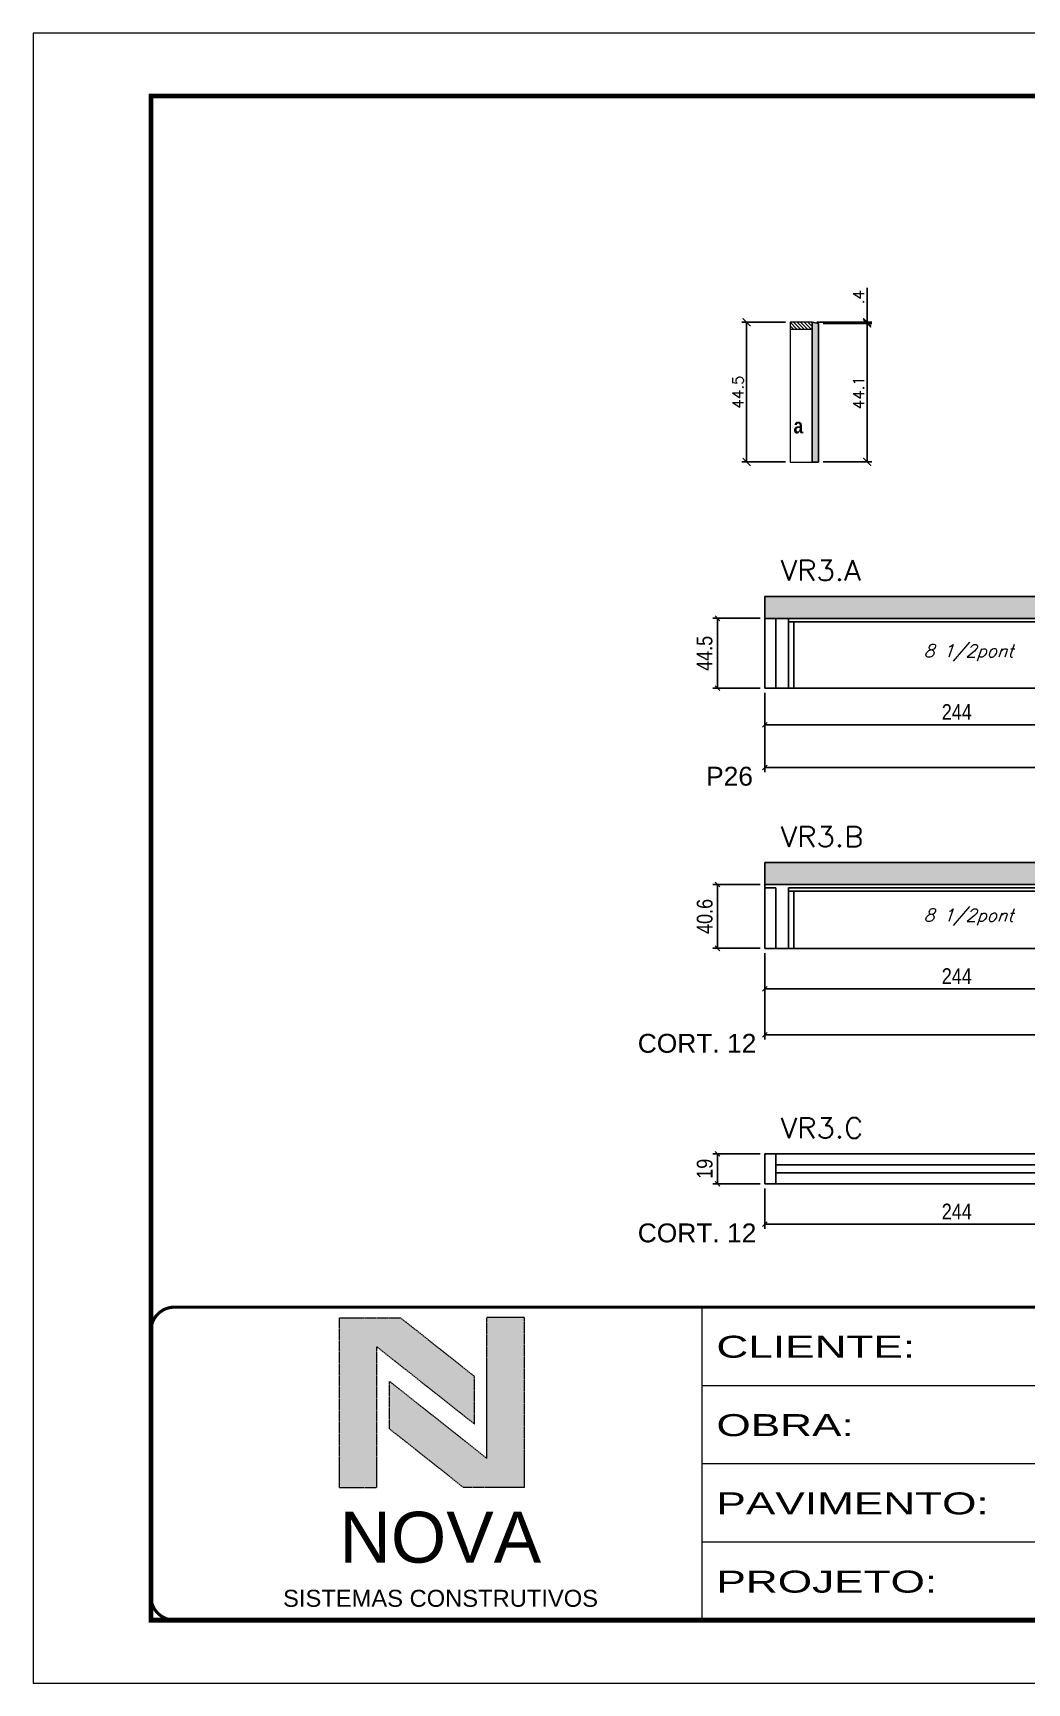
# Model space of a CAD drawing. Extents: x 0 to 6325, y 10169 to 19307.
# Drawn here: x 3170 to 3802, y 13614 to 14664 of the extents above; entities that cross this region are included whole.
import ezdxf

# ---------------------------------------------------------------- set-up
doc = ezdxf.new("R2010")
doc.units = 0
doc.linetypes.add('CONTINUO', pattern=[0])
doc.linetypes.add('DASHED', pattern=[0.75, 0.5, -0.25])
for name, color, linetype in [('1', 1, 'Continuous'), ('5', 5, 'Continuous'), ('COTA', 241, 'Continuous'), ('detalhes', 4, 'Continuous'), ('Hachura', 253, 'Continuous'), ('Painéis', 200, 'Continuous'), ('SARR_2.2x7', 40, 'Continuous'), ('SARR_3.5x7', 81, 'Continuous'), ('texto', 7, 'Continuous')]:
    doc.layers.add(name, color=color, linetype=linetype)
for name, color, linetype, lineweight in [('CARIMBO-LEGENDA', 75, 'Continuous', 15), ('Folhas', 255, 'Continuous', 9), ('Madeira', 126, 'Continuous', 18), ('SARRAFO DE PRESSAO', 251, 'DASHED', 9), ('Texto Seção', 7, 'Continuous', 15)]:
    doc.layers.add(name, color=color, linetype=linetype, lineweight=lineweight)
doc.styles.add('arial', font='arial.ttf')
doc.styles.add('COTA TECNICA', font='techl___.ttf', dxfattribs={"height": 10})
doc.styles.add('REGUA-120', font='ROMANS.shx', dxfattribs={"height": 15})
doc.styles.add('Romans', font='romans.shx')
doc.styles.get("Standard").update_dxf_attribs({"font": 'arial.ttf'})
doc.styles.add('TECNICA', font='techb___.ttf', dxfattribs={"height": 10})
doc.styles.add('Tecnologia', font='')
doc.styles.get('Tecnologia').set_extended_font_data('Forgotten Futurist')
doc.dimstyles.new('Cota Seção (2x)', dxfattribs={"dimtxt": 7, "dimasz": 5, "dimexe": 3, "dimexo": 3, "dimgap": 2, "dimtad": 3, "dimdec": 1, "dimlfac": 0.5, "dimzin": 12, "dimdsep": 46, "dimtxsty": 'Romans', "dimblk": 'ARCHTICK', "dimcen": 0, "dimclrd": 4, "dimclre": 4, "dimclrt": 1, "dimadec": 1, "dimazin": 3, "dimtfac": 1, "dimtdec": 1, "dimtmove": 0, "dimatfit": 3, "dimldrblk": 'OBLIQUE', "dimfxl": 1, "dimtolj": 1, "dimtzin": 12, "dimarcsym": 0})
doc.dimstyles.new('PAINEL', dxfattribs={"dimtxt": 10, "dimasz": 3, "dimexe": 3, "dimexo": 3, "dimgap": 3, "dimtad": 1, "dimdec": 1, "dimzin": 12, "dimdsep": 46, "dimtxsty": 'COTA TECNICA', "dimblk1": 'OBLIQUE', "dimblk2": 'OBLIQUE', "dimsah": 1, "dimcen": 0.9, "dimclrd": 4, "dimclre": 4, "dimclrt": 240, "dimadec": 1, "dimazin": 3, "dimtfac": 1, "dimtdec": 1, "dimtmove": 0, "dimatfit": 3, "dimfxl": 1, "dimtolj": 1, "dimtzin": 12, "dimarcsym": 0})

# ---------------------------------------------------------------- blocks, each defined once
blk = doc.blocks.new('A$C64660E27')
at = {"layer": 'COTA', "true_color": 0x1a1a1a}
h = blk.add_hatch(color=250, dxfattribs=at)
h.dxf.hatch_style = 1
h.paths.add_polyline_path([(185.4, -11.6), (142.4, -11.6), (142.4, -131.6), (168.8, -131.6), (168.8, -32.2), (237.7, -86.7), (237.7, -53)])
at = {"layer": 'COTA'}
h = blk.add_hatch(color=20, dxfattribs=at)
h.dxf.hatch_style = 1
h.paths.add_polyline_path([(273, -11.4), (246.6, -11.4), (246.6, -111.1), (177.7, -56.6), (177.7, -90.2), (230, -131.6), (273, -131.6)])
for p, q in [((142.4, -131.6), (142.4, -11.6)), ((142.4, -11.6), (185.4, -11.6)), ((185.4, -11.6), (237.7, -53)), ((273, -11.4), (246.6, -11.4)), ((246.6, -111.1), (246.6, -11.4)), ((273, -11.4), (273, -131.6)), ((168.8, -32.2), (237.7, -86.7)), ((168.8, -131.6), (168.8, -32.2)), ((246.6, -111.1), (177.7, -56.6)), ((177.7, -90.2), (177.7, -56.6)), ((237.7, -86.7), (237.7, -53)), ((230, -131.6), (177.7, -90.2)), ((142.4, -131.6), (168.8, -131.6)), ((273, -131.6), (230, -131.6))]:
    blk.add_line(p, q)
at = {"layer": 'CARIMBO-LEGENDA', "color": 7, "linetype": 'Continuous', "ltscale": 100, "style": 'arial'}
blk.add_text('NOVA', height=36, dxfattribs=at).set_placement((142.4, -184.8))
at = {"layer": 'CARIMBO-LEGENDA', "color": 7, "linetype": 'Continuous', "style": 'arial'}
blk.add_text('SISTEMAS CONSTRUTIVOS', height=12, dxfattribs=at).set_placement((102.5, -216))
blk = doc.blocks.new('9999999999')
at = {"color": 30, "linetype": 'CONTINUO'}
for p, q in [((98564.6, 34230.2), (98564.6, 34429.4)), ((98564.6, 34379.6), (99584, 34379.6)), ((98564.6, 34329.8), (99488, 34329.8)), ((98564.6, 34280), (99488, 34280))]:
    blk.add_line(p, q, dxfattribs=at)
at = {"color": 30, "linetype": 'CONTINUO', "const_width": 2}
blk.add_lwpolyline([(99584, 34230.2), (99584, 34414.4, 0.414214), (99569, 34429.4), (98229, 34429.4, 0.414214), (98214, 34414.4), (98214, 34245.2, 0.414214), (98229, 34230.2), (99584, 34230.2)], format="xyb", dxfattribs=at)
at = {"layer": 'Folhas'}
blk.add_lwpolyline([(98139, 34190.2), (99624, 34190.2), (99624, 35240.2), (98139, 35240.2)], close=True, dxfattribs=at)
at = {"layer": 'Folhas', "color": 30, "const_width": 3}
blk.add_lwpolyline([(98214, 34230.2), (99584, 34230.2), (99584, 35200.2), (98214, 35200.2)], close=True, dxfattribs=at)
at = {"xscale": 0.9, "yscale": 0.9, "zscale": 0.9}
blk.add_blockref('A$C64660E27', (98205.8, 34433.1), dxfattribs=at)
at = {"layer": 'Folhas', "color": 7, "style": 'Tecnologia', "width": 1.5}
for s, p in [('CLIENTE:', (98573.7, 34397.2)), ('OBRA:', (98573.7, 34347.3)), ('PAVIMENTO:', (98573.7, 34297.5)), ('PROJETO:', (98573.7, 34247.7))]:
    blk.add_text(s, height=14, dxfattribs=at).set_placement(p)
blk = doc.blocks.new('_Oblique')
at = {"layer": '1', "color": 0, "lineweight": -2}
blk.add_line((-0.5, -0.5), (0.5, 0.5), dxfattribs=at)
blk = doc.blocks.new('*D132')
at = {"layer": 'COTA', "color": 4, "lineweight": -2, "transparency": 16777216}
for p, q in [((3632.6, 14291.8), (3602.4, 14291.8)), ((3605.4, 14247.3), (3605.4, 14291.8)), ((3632.6, 14247.3), (3602.4, 14247.3))]:
    blk.add_line(p, q, dxfattribs=at)
at = {"layer": 'Defpoints', "color": 0, "transparency": 16777216}
for p in [(3605.4, 14291.8), (3635.6, 14291.8), (3635.6, 14247.3)]:
    blk.add_point(p, dxfattribs=at)
at = {"layer": 'COTA', "color": 4, "lineweight": -2, "transparency": 16777216, "xscale": 3, "yscale": 3, "zscale": 3}
for p, rotation in [((3605.4, 14291.8), 90), ((3605.4, 14247.3), 270)]:
    blk.add_blockref('_Oblique', p, dxfattribs=dict(at, rotation=rotation))
at = {"layer": 'COTA', "color": 240, "transparency": 16777216, "insert": (3597.2, 14269.5), "char_height": 10, "attachment_point": 5, "rotation": 90, "style": 'COTA TECNICA'}
blk.add_mtext('\\A1;44.5', dxfattribs=at)
blk = doc.blocks.new('*D501')
at = {"layer": 'COTA', "color": 4, "lineweight": -2, "transparency": 16777216}
for p, q in [((3635.6, 14244.3), (3635.6, 14221.1)), ((3879.6, 14244.3), (3879.6, 14221.1)), ((3635.6, 14224.1), (3879.6, 14224.1))]:
    blk.add_line(p, q, dxfattribs=at)
at = {"layer": 'Defpoints', "color": 0, "transparency": 16777216}
for p in [(3635.6, 14247.3), (3879.6, 14247.3), (3879.6, 14224.1)]:
    blk.add_point(p, dxfattribs=at)
at = {"layer": 'COTA', "color": 4, "lineweight": -2, "transparency": 16777216, "xscale": 3, "yscale": 3, "zscale": 3, "rotation": 180}
blk.add_blockref('_Oblique', (3635.6, 14224.1), dxfattribs=at)
at = {"layer": 'COTA', "color": 4, "lineweight": -2, "transparency": 16777216, "xscale": 3, "yscale": 3, "zscale": 3}
blk.add_blockref('_Oblique', (3879.6, 14224.1), dxfattribs=at)
at = {"layer": 'COTA', "color": 240, "transparency": 16777216, "insert": (3757.6, 14232.2), "char_height": 10, "attachment_point": 5, "style": 'COTA TECNICA'}
blk.add_mtext('\\A1;244', dxfattribs=at)
blk = doc.blocks.new('*D513')
at = {"layer": 'COTA', "color": 4, "lineweight": -2, "transparency": 16777216}
for p, q in [((3635.6, 14244.3), (3635.6, 14193.8)), ((4232.6, 14244.3), (4232.6, 14193.8)), ((3635.6, 14196.8), (4232.6, 14196.8))]:
    blk.add_line(p, q, dxfattribs=at)
at = {"layer": 'Defpoints', "color": 0, "transparency": 16777216}
for p in [(3635.6, 14247.3), (4232.6, 14247.3), (4232.6, 14196.8)]:
    blk.add_point(p, dxfattribs=at)
at = {"layer": 'COTA', "color": 4, "lineweight": -2, "transparency": 16777216, "xscale": 3, "yscale": 3, "zscale": 3, "rotation": 180}
blk.add_blockref('_Oblique', (3635.6, 14196.8), dxfattribs=at)
at = {"layer": 'COTA', "color": 4, "lineweight": -2, "transparency": 16777216, "xscale": 3, "yscale": 3, "zscale": 3}
blk.add_blockref('_Oblique', (4232.6, 14196.8), dxfattribs=at)
at = {"layer": 'COTA', "color": 240, "transparency": 16777216, "insert": (3934.1, 14205), "char_height": 10, "attachment_point": 5, "style": 'COTA TECNICA'}
blk.add_mtext('\\A1;597', dxfattribs=at)
blk = doc.blocks.new('*D138')
at = {"layer": 'COTA', "color": 4, "lineweight": -2, "transparency": 16777216}
for p, q in [((3632.6, 14122.4), (3602.4, 14122.4)), ((3605.4, 14081.8), (3605.4, 14122.4)), ((3632.6, 14081.8), (3602.4, 14081.8))]:
    blk.add_line(p, q, dxfattribs=at)
at = {"layer": 'Defpoints', "color": 0, "transparency": 16777216}
for p in [(3605.4, 14122.4), (3635.6, 14122.4), (3635.6, 14081.8)]:
    blk.add_point(p, dxfattribs=at)
at = {"layer": 'COTA', "color": 4, "lineweight": -2, "transparency": 16777216, "xscale": 3, "yscale": 3, "zscale": 3}
for p, rotation in [((3605.4, 14122.4), 90), ((3605.4, 14081.8), 270)]:
    blk.add_blockref('_Oblique', p, dxfattribs=dict(at, rotation=rotation))
at = {"layer": 'COTA', "color": 240, "transparency": 16777216, "insert": (3597.3, 14102.1), "char_height": 10, "attachment_point": 5, "rotation": 90, "style": 'COTA TECNICA'}
blk.add_mtext('\\A1;40.6', dxfattribs=at)
blk = doc.blocks.new('*D514')
at = {"layer": 'COTA', "color": 4, "lineweight": -2, "transparency": 16777216}
for p, q in [((3635.6, 14078.8), (3635.6, 14053.1)), ((3879.6, 14078.8), (3879.6, 14053.1)), ((3635.6, 14056.1), (3879.6, 14056.1))]:
    blk.add_line(p, q, dxfattribs=at)
at = {"layer": 'Defpoints', "color": 0, "transparency": 16777216}
for p in [(3635.6, 14081.8), (3879.6, 14081.8), (3879.6, 14056.1)]:
    blk.add_point(p, dxfattribs=at)
at = {"layer": 'COTA', "color": 4, "lineweight": -2, "transparency": 16777216, "xscale": 3, "yscale": 3, "zscale": 3, "rotation": 180}
blk.add_blockref('_Oblique', (3635.6, 14056.1), dxfattribs=at)
at = {"layer": 'COTA', "color": 4, "lineweight": -2, "transparency": 16777216, "xscale": 3, "yscale": 3, "zscale": 3}
blk.add_blockref('_Oblique', (3879.6, 14056.1), dxfattribs=at)
at = {"layer": 'COTA', "color": 240, "transparency": 16777216, "insert": (3757.6, 14064.1), "char_height": 10, "attachment_point": 5, "style": 'COTA TECNICA'}
blk.add_mtext('\\A1;244', dxfattribs=at)
blk = doc.blocks.new('*D517')
at = {"layer": 'COTA', "color": 4, "lineweight": -2, "transparency": 16777216}
for p, q in [((3635.6, 14078.8), (3635.6, 14023.8)), ((4232.6, 14078.8), (4232.6, 14023.8)), ((3635.6, 14026.8), (4232.6, 14026.8))]:
    blk.add_line(p, q, dxfattribs=at)
at = {"layer": 'Defpoints', "color": 0, "transparency": 16777216}
for p in [(3635.6, 14081.8), (4232.6, 14081.8), (4232.6, 14026.8)]:
    blk.add_point(p, dxfattribs=at)
at = {"layer": 'COTA', "color": 4, "lineweight": -2, "transparency": 16777216, "xscale": 3, "yscale": 3, "zscale": 3, "rotation": 180}
blk.add_blockref('_Oblique', (3635.6, 14026.8), dxfattribs=at)
at = {"layer": 'COTA', "color": 4, "lineweight": -2, "transparency": 16777216, "xscale": 3, "yscale": 3, "zscale": 3}
blk.add_blockref('_Oblique', (4232.6, 14026.8), dxfattribs=at)
at = {"layer": 'COTA', "color": 240, "transparency": 16777216, "insert": (3934.1, 14035), "char_height": 10, "attachment_point": 5, "style": 'COTA TECNICA'}
blk.add_mtext('\\A1;597', dxfattribs=at)
blk = doc.blocks.new('*D519')
at = {"layer": 'COTA', "color": 4, "lineweight": -2, "transparency": 16777216}
for p, q in [((3635.6, 13929), (3635.6, 13903.2)), ((3879.6, 13929), (3879.6, 13903.2)), ((3635.6, 13906.2), (3879.6, 13906.2))]:
    blk.add_line(p, q, dxfattribs=at)
at = {"layer": 'Defpoints', "color": 0, "transparency": 16777216}
for p in [(3635.6, 13932), (3879.6, 13932), (3879.6, 13906.2)]:
    blk.add_point(p, dxfattribs=at)
at = {"layer": 'COTA', "color": 4, "lineweight": -2, "transparency": 16777216, "xscale": 3, "yscale": 3, "zscale": 3, "rotation": 180}
blk.add_blockref('_Oblique', (3635.6, 13906.2), dxfattribs=at)
at = {"layer": 'COTA', "color": 4, "lineweight": -2, "transparency": 16777216, "xscale": 3, "yscale": 3, "zscale": 3}
blk.add_blockref('_Oblique', (3879.6, 13906.2), dxfattribs=at)
at = {"layer": 'COTA', "color": 240, "transparency": 16777216, "insert": (3757.6, 13914.3), "char_height": 10, "attachment_point": 5, "style": 'COTA TECNICA'}
blk.add_mtext('\\A1;244', dxfattribs=at)
blk = doc.blocks.new('*D522')
at = {"layer": 'COTA', "color": 4, "lineweight": -2, "transparency": 16777216}
for p, q in [((3632.6, 13951), (3602.4, 13951)), ((3605.4, 13932), (3605.4, 13951)), ((3632.6, 13932), (3602.4, 13932))]:
    blk.add_line(p, q, dxfattribs=at)
at = {"layer": 'Defpoints', "color": 0, "transparency": 16777216}
for p in [(3605.4, 13951), (3635.6, 13951), (3635.6, 13932)]:
    blk.add_point(p, dxfattribs=at)
at = {"layer": 'COTA', "color": 4, "lineweight": -2, "transparency": 16777216, "xscale": 3, "yscale": 3, "zscale": 3}
for p, rotation in [((3605.4, 13951), 90), ((3605.4, 13932), 270)]:
    blk.add_blockref('_Oblique', p, dxfattribs=dict(at, rotation=rotation))
at = {"layer": 'COTA', "color": 240, "transparency": 16777216, "insert": (3597.3, 13941.5), "char_height": 10, "attachment_point": 5, "rotation": 90, "style": 'COTA TECNICA'}
blk.add_mtext('\\A1;19', dxfattribs=at)
blk = doc.blocks.new('_ArchTick')
at = {"color": 0, "linetype": 'ByBlock', "const_width": 0.15}
blk.add_lwpolyline([(-0.5, -0.5), (0.5, 0.5)], dxfattribs=at)
blk = doc.blocks.new('*D127')
at = {"layer": 'COTA', "color": 4, "lineweight": -2, "transparency": 16777216}
for p, q in [((3648.6, 14480.2), (3620.9, 14480.2)), ((3623.9, 14480.2), (3623.9, 14391.3)), ((3648.6, 14391.3), (3620.9, 14391.3))]:
    blk.add_line(p, q, dxfattribs=at)
at = {"layer": 'Defpoints', "color": 0, "transparency": 16777216}
for p in [(3651.6, 14480.2), (3623.9, 14391.3), (3651.6, 14391.3)]:
    blk.add_point(p, dxfattribs=at)
at = {"layer": 'COTA', "color": 4, "lineweight": -2, "transparency": 16777216, "xscale": 5, "yscale": 5, "zscale": 5}
for p, rotation in [((3623.9, 14480.2), 90), ((3623.9, 14391.3), 270)]:
    blk.add_blockref('_ArchTick', p, dxfattribs=dict(at, rotation=rotation))
at = {"layer": 'COTA', "color": 1, "transparency": 16777216, "insert": (3618.4, 14435.8), "char_height": 7, "attachment_point": 5, "rotation": 90, "style": 'Romans'}
blk.add_mtext('\\A1;44.5', dxfattribs=at)
blk = doc.blocks.new('*D493')
at = {"layer": 'COTA', "color": 4, "lineweight": -2, "transparency": 16777216}
for p, q in [((3700.6, 14480.2), (3700.6, 14502.2)), ((3668.6, 14480.2), (3703.6, 14480.2)), ((3700.6, 14479.5), (3700.6, 14480.2)), ((3672.6, 14479.5), (3703.6, 14479.5)), ((3700.6, 14479.5), (3700.6, 14474.5))]:
    blk.add_line(p, q, dxfattribs=at)
at = {"layer": 'Defpoints', "color": 0, "transparency": 16777216}
for p in [(3665.6, 14480.2), (3700.6, 14480.2), (3669.6, 14479.5)]:
    blk.add_point(p, dxfattribs=at)
at = {"layer": 'COTA', "color": 4, "lineweight": -2, "transparency": 16777216, "xscale": 5, "yscale": 5, "zscale": 5}
for p, rotation in [((3700.6, 14480.2), 270), ((3700.6, 14479.5), 90)]:
    blk.add_blockref('_ArchTick', p, dxfattribs=dict(at, rotation=rotation))
at = {"layer": 'COTA', "color": 1, "transparency": 16777216, "insert": (3695.1, 14496.2), "char_height": 7, "attachment_point": 5, "rotation": 90, "style": 'Romans'}
blk.add_mtext('\\A1;.4', dxfattribs=at)
blk = doc.blocks.new('*D494')
at = {"layer": 'COTA', "color": 4, "lineweight": -2, "transparency": 16777216}
for p, q in [((3672.6, 14479.5), (3703.6, 14479.5)), ((3700.6, 14479.5), (3700.6, 14391.3)), ((3672.6, 14391.3), (3703.6, 14391.3))]:
    blk.add_line(p, q, dxfattribs=at)
at = {"layer": 'Defpoints', "color": 0, "transparency": 16777216}
for p in [(3669.6, 14479.5), (3669.6, 14391.3), (3700.6, 14391.3)]:
    blk.add_point(p, dxfattribs=at)
at = {"layer": 'COTA', "color": 4, "lineweight": -2, "transparency": 16777216, "xscale": 5, "yscale": 5, "zscale": 5}
for p, rotation in [((3700.6, 14479.5), 90), ((3700.6, 14391.3), 270)]:
    blk.add_blockref('_ArchTick', p, dxfattribs=dict(at, rotation=rotation))
at = {"layer": 'COTA', "color": 1, "transparency": 16777216, "insert": (3695.1, 14435.4), "char_height": 7, "attachment_point": 5, "rotation": 90, "style": 'Romans'}
blk.add_mtext('\\A1;44.1', dxfattribs=at)

msp = doc.modelspace()

# ---------------------------------------------------------------- hatches: boundary and pattern name
at = {"layer": 'COTA'}
h = msp.add_hatch(dxfattribs=at)
h.set_pattern_fill('AR-CONC', color=256, scale=0.03)
h.set_pattern_definition([(50, (3372.679, 8107.179), (5.46554, -0.4781726), [0.5715, -6.2865]), (355, (3372.679, 8107.179), (-1.0573026, 5.7317054), [0.4572, -5.0292175]), (100.45144, (3373.1345, 8107.139), (4.4082374, 5.2535326), [0.4857003, -5.3427073]), (46.1842, (3372.679, 8108.703), (8.132371, -1.26127), [0.85725, -9.42975]), (96.63556, (3373.357, 8108.598), (7.122124, 7.422784), [0.728551, -8.014068]), (351.18415, (3372.679, 8108.703), (7.122124, 7.422784), [0.685799, -7.543792]), (21, (3373.441, 8108.322), (4.5484317, -3.067956), [0.5715, -6.2865]), (326, (3373.441, 8108.322), (1.854061, 5.525639), [0.4572, -5.0292]), (71.451445, (3373.82, 8108.0664), (6.4024926, 2.457683), [0.4857003, -5.342698]), (37.5, (3372.679, 8107.179), (0.0926581, 2.53665117), [0, -4.96824, 0, -5.1054, 0, -5.04825]), (7.5, (3372.679, 8107.179), (2.0045899, 3.0054172), [0, -2.91084, 0, -4.85394, 0, -1.92405]), (327.5, (3370.9798, 8107.179), (4.06771786, -0.1718623), [0, -1.905, 0, -5.9436, 0, -7.8867]), (317.5, (3370.2178, 8107.179), (4.4438754, 0.7627947), [0, -2.4765, 0, -3.94716, 0, -5.6007])])
h.paths.add_polyline_path([(4231.05, 14305.76), (3635.55, 14305.76), (3635.55, 14291.76), (4231.05, 14291.76)])
h = msp.add_hatch(dxfattribs=at)
h.set_pattern_fill('AR-CONC', color=256, scale=0.03)
h.set_pattern_definition([(50, (3372.679, 7937.7732), (5.46554, -0.4781726), [0.5715, -6.2865]), (355, (3372.679, 7937.773), (-1.0573026, 5.7317054), [0.4572, -5.0292175]), (100.45144, (3373.1345, 7937.7334), (4.4082374, 5.2535326), [0.4857003, -5.3427073]), (46.1842, (3372.679, 7939.297), (8.132371, -1.26127), [0.85725, -9.42975]), (96.63556, (3373.357, 7939.192), (7.122124, 7.422784), [0.728551, -8.014068]), (351.18415, (3372.679, 7939.297), (7.122124, 7.422784), [0.685799, -7.543792]), (21, (3373.441, 7938.9162), (4.5484317, -3.067956), [0.5715, -6.2865]), (326, (3373.441, 7938.916), (1.854061, 5.525639), [0.4572, -5.0292]), (71.451445, (3373.82, 7938.6606), (6.4024926, 2.457683), [0.4857003, -5.342698]), (37.5, (3372.679, 7937.7732), (0.0926581, 2.53665117), [0, -4.96824, 0, -5.1054, 0, -5.04825]), (7.5, (3372.679, 7937.7732), (2.0045899, 3.0054172), [0, -2.91084, 0, -4.85394, 0, -1.92405]), (327.5, (3370.9798, 7937.7732), (4.06771786, -0.1718623), [0, -1.905, 0, -5.9436, 0, -7.8867]), (317.5, (3370.2178, 7937.7732), (4.4438754, 0.7627947), [0, -2.4765, 0, -3.94716, 0, -5.6007])])
h.paths.add_polyline_path([(4231.05, 14136.36), (3635.55, 14136.36), (3635.55, 14122.36), (4231.05, 14122.36)])
at = {"layer": 'Hachura'}
h = msp.add_hatch(dxfattribs=at)
h.set_pattern_fill('ANSI31', color=256, scale=0.5, angle=270, style=0)
h.set_pattern_definition([(315, (26626.1955, 6172.5917), (1.12253202, 1.12253202), [])])
h.paths.add_polyline_path([(3665.58, 14475.84), (3665.58, 14480.24), (3651.58, 14480.24), (3651.58, 14475.84)])
h = msp.add_hatch(color=256, dxfattribs=at)
h.dxf.hatch_style = 1
h.paths.add_polyline_path([(3665.58, 14480.24), (3669.58, 14479.5), (3669.58, 14391.27), (3665.58, 14391.27)])

# ---------------------------------------------------------------- linework, layer by layer
at = {"layer": 'COTA'}
for p, q in [((3635.55, 14305.76), (4232.55, 14305.76)), ((3635.55, 14291.76), (3635.55, 14305.76)), ((3635.55, 14136.36), (4232.55, 14136.36)), ((3635.55, 14122.36), (3635.55, 14136.36)), ((3642.55, 14120.36), (3635.55, 14120.36)), ((3650.55, 14120.36), (4217.55, 14120.36))]:
    msp.add_line(p, q, dxfattribs=at)
at = {"layer": 'Madeira'}
for points in [[(3665.58, 14475.84), (3665.58, 14480.24), (3651.58, 14480.24), (3651.58, 14475.84)], [(3665.58, 14480.24), (3651.58, 14480.24), (3651.58, 14391.27), (3665.58, 14391.27)]]:
    msp.add_lwpolyline(points, close=True, dxfattribs=at)
at = {"layer": 'Painéis', "linetype": 'ByBlock'}
for p, q in [((3635.55, 14291.76), (4232.55, 14291.76)), ((3635.55, 14247.26), (3635.55, 14291.76)), ((4232.55, 14247.26), (3635.55, 14247.26)), ((3635.55, 14122.36), (4232.55, 14122.36)), ((3635.55, 14081.76), (3635.55, 14122.36)), ((4232.55, 14081.76), (3635.55, 14081.76)), ((3635.55, 13950.95), (4222.05, 13950.95)), ((3635.55, 13931.95), (3635.55, 13950.95)), ((4222.05, 13931.95), (3635.55, 13931.95))]:
    msp.add_line(p, q, dxfattribs=at)
at = {"layer": 'Painéis'}
msp.add_lwpolyline([(3665.58, 14480.24), (3669.58, 14479.5), (3669.58, 14391.27), (3665.58, 14391.27)], close=True, dxfattribs=at)
at = {"layer": 'SARR_2.2x7', "linetype": 'Continuous'}
for p, q in [((3642.55, 14291.76), (3642.55, 14247.26)), ((3650.55, 14289.56), (3879.55, 14289.56)), ((3642.55, 14120.36), (3642.55, 14081.76)), ((3650.55, 14118.16), (3879.55, 14118.16)), ((3642.55, 13931.95), (3642.55, 13950.95)), ((3642.55, 13943.95), (3879.55, 13943.95)), ((3879.55, 13938.95), (3642.55, 13938.95))]:
    msp.add_line(p, q, dxfattribs=at)
at = {"layer": 'SARR_3.5x7'}
for p, q in [((3650.55, 14291.76), (3650.55, 14247.26)), ((3654.05, 14289.56), (3654.05, 14247.26)), ((3650.55, 14120.36), (3650.55, 14081.76)), ((3654.05, 14118.16), (3654.05, 14081.76))]:
    msp.add_line(p, q, dxfattribs=at)

# ---------------------------------------------------------------- block references
at = {"layer": 'SARRAFO DE PRESSAO', "color": 6, "linetype": 'ByBlock'}
msp.add_blockref('9999999999', (-94968.98, -20575.93), dxfattribs=at)

# ---------------------------------------------------------------- texts
at = {"layer": '5', "linetype": 'Continuous'}
for s, p in [('P26', (3598.14, 14185.33)), ('CORT. 12', (3554.68, 14015.34)), ('CORT. 12', (3554.68, 13894.69))]:
    msp.add_text(s, height=12, rotation=359.99996, dxfattribs=at).set_placement(p)
at = {"layer": 'detalhes', "style": 'TECNICA'}
msp.add_text('a', height=9.6, dxfattribs=at).set_placement((3653.75, 14409.48))
at = {"layer": 'texto', "color": 2, "char_height": 8, "attachment_point": 5, "style": 'Romans'}
for insert in [(3765.05, 14269.81), (3765.05, 14101.56)]:
    msp.add_mtext('{\\Q19;\\C256;8 1/2pont}', dxfattribs=dict(at, insert=insert))
at = {"layer": 'Texto Seção', "style": 'REGUA-120', "width": 1.05}
for s, p in [('VR3.A', (3645.55, 14315.76)), ('VR3.B', (3645.55, 14146.36)), ('VR3.C', (3645.55, 13960.95))]:
    msp.add_text(s, height=13, dxfattribs=at).set_placement(p)

# ---------------------------------------------------------------- dimensions: what is measured, and where the dimension line sits
at = {"layer": 'COTA'}
for base, p1, p2, dimstyle, picture, middle in [((3700.64, 14480.24), (3669.58, 14479.5), (3665.58, 14480.24), 'Cota Seção (2x)', '*D493', (3695.14, 14496.24)), ((3623.89, 14391.27), (3651.58, 14480.24), (3651.58, 14391.27), 'Cota Seção (2x)', '*D127', (3618.39, 14435.76)), ((3700.64, 14391.27), (3669.58, 14479.5), (3669.58, 14391.27), 'Cota Seção (2x)', '*D494', (3695.14, 14435.39)), ((3605.36, 14291.76), (3635.55, 14247.26), (3635.55, 14291.76), 'PAINEL', '*D132', (3597.25, 14269.51)), ((3605.36, 14122.36), (3635.55, 14081.76), (3635.55, 14122.36), 'PAINEL', '*D138', (3597.26, 14102.06)), ((3605.36, 13950.95), (3635.55, 13931.95), (3635.55, 13950.95), 'PAINEL', '*D522', (3597.27, 13941.45))]:
    dim = msp.add_linear_dim(base=base, p1=p1, p2=p2, angle=90, dimstyle=dimstyle, dxfattribs=at)
    dim.commit()
    dim.dimension.update_dxf_attribs({"geometry": picture, "text_midpoint": middle})
for base, p1, p2, picture, middle in [((3879.55, 14224.13), (3635.55, 14247.26), (3879.55, 14247.26), '*D501', (3757.55, 14232.2)), ((4232.55, 14196.82), (3635.55, 14247.26), (4232.55, 14247.26), '*D513', (3934.05, 14204.96)), ((3879.55, 14056.06), (3635.55, 14081.76), (3879.55, 14081.76), '*D514', (3757.55, 14064.13)), ((4232.55, 14026.84), (3635.55, 14081.76), (4232.55, 14081.76), '*D517', (3934.05, 14034.98)), ((3879.55, 13906.19), (3635.55, 13931.95), (3879.55, 13931.95), '*D519', (3757.55, 13914.26))]:
    dim = msp.add_linear_dim(base=base, p1=p1, p2=p2, dimstyle='PAINEL', dxfattribs=at)
    dim.commit()
    dim.dimension.update_dxf_attribs({"geometry": picture, "text_midpoint": middle})

doc.saveas('drawing.dxf')
